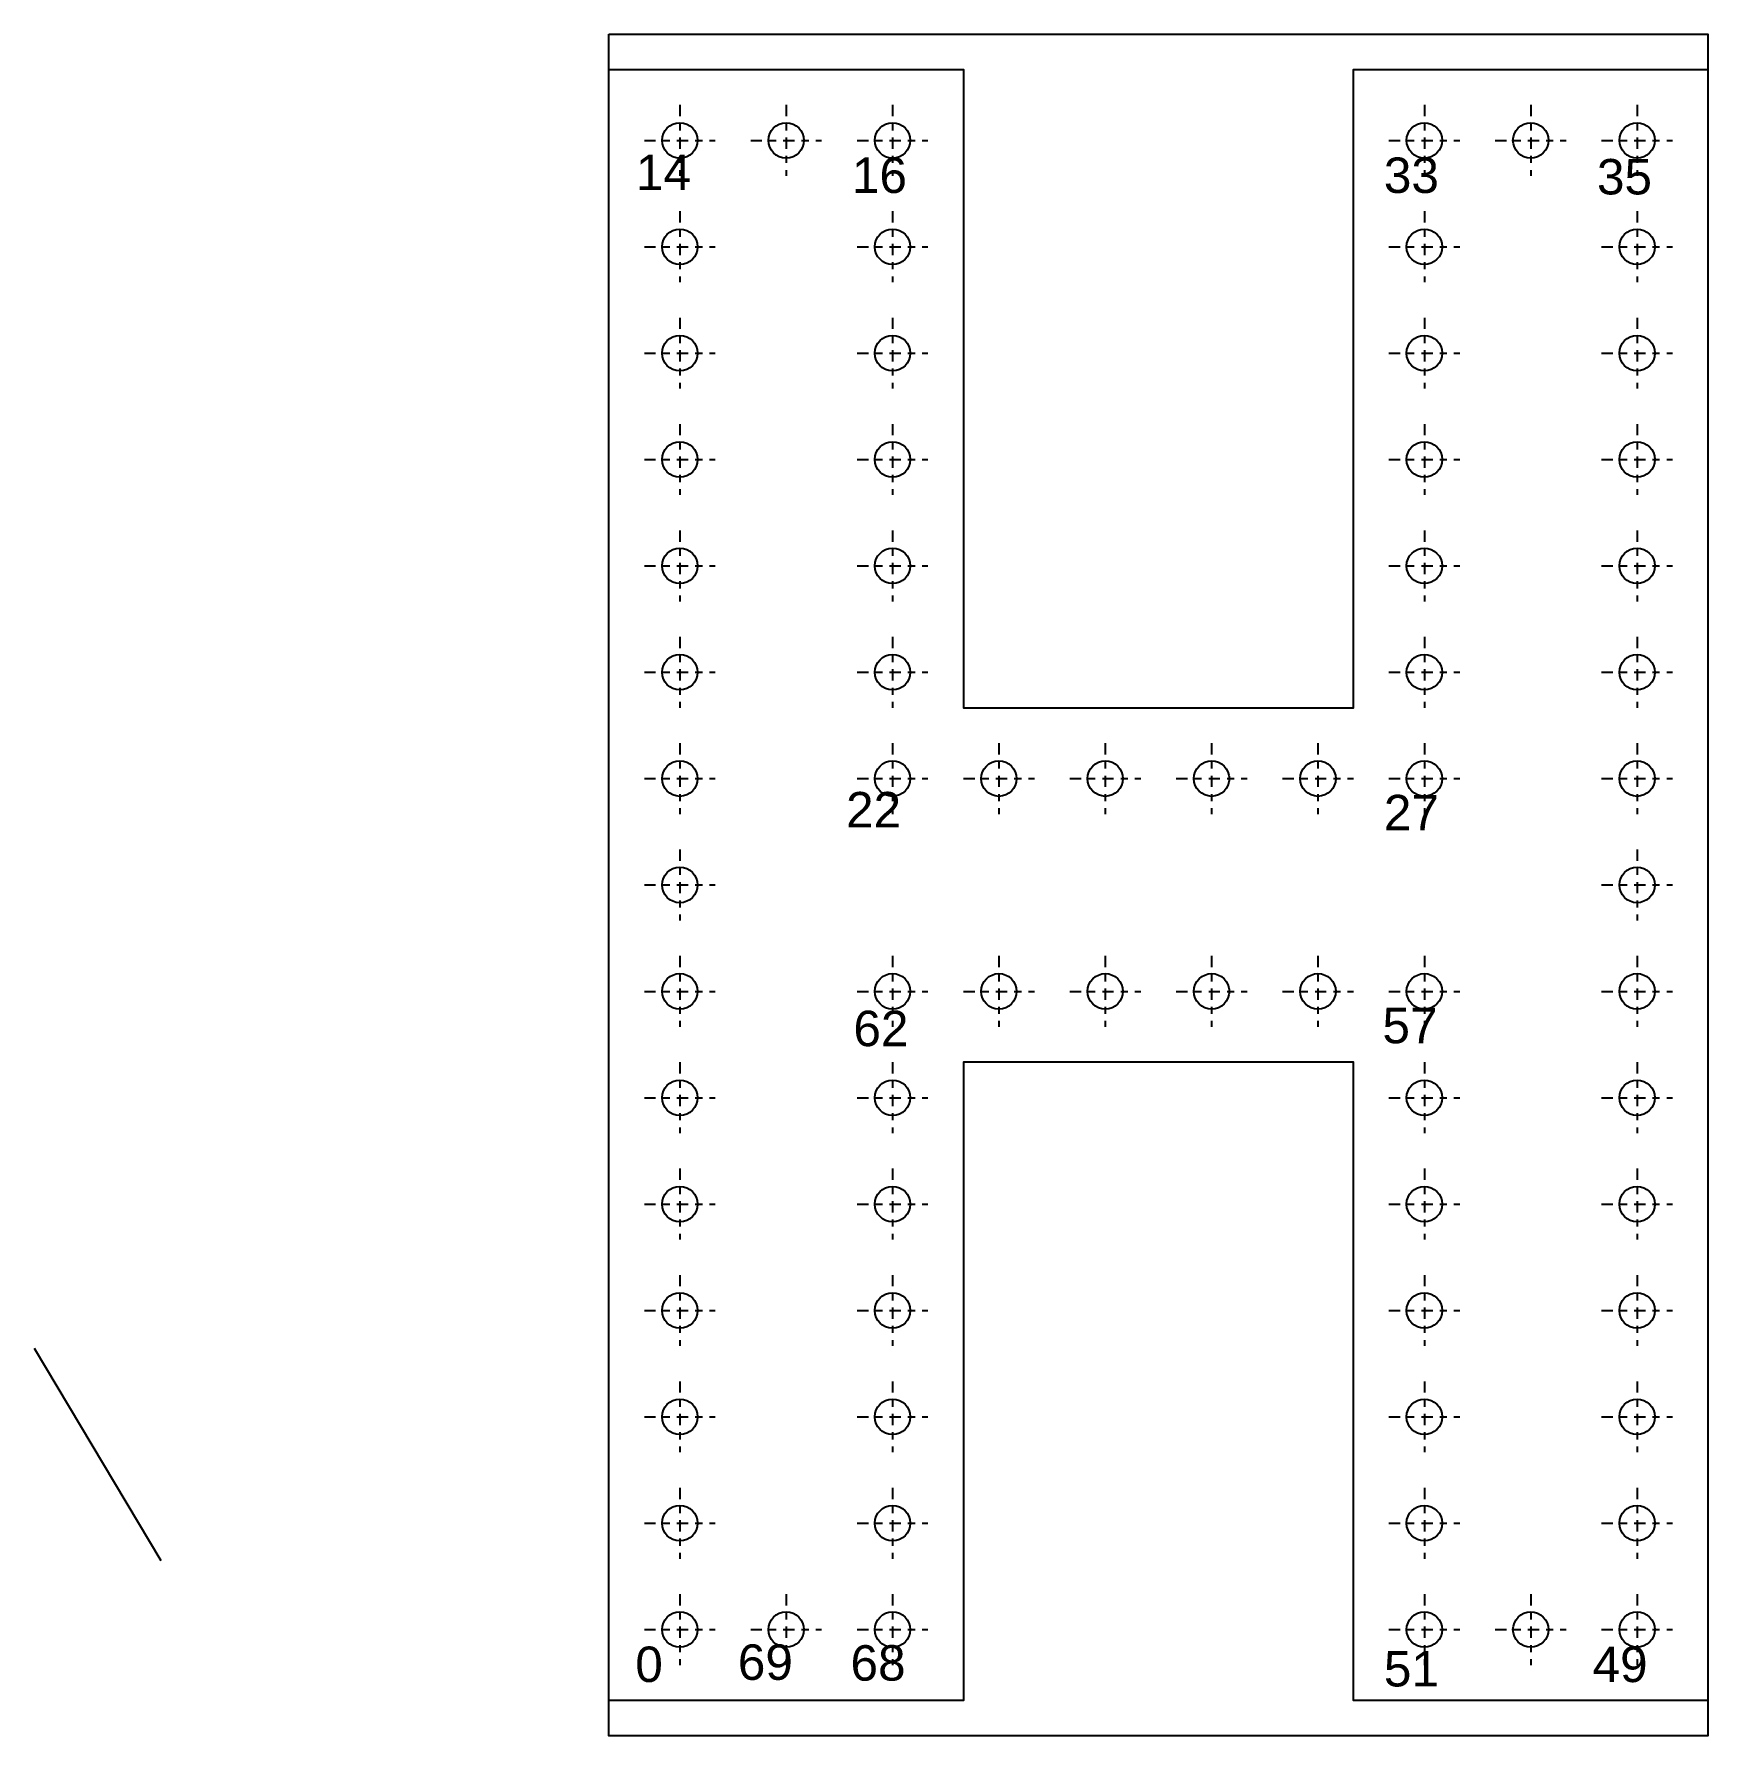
# Model space of a CAD drawing. Header units: millimetres. Extents: x 146.6 to 170.2, y -0.4 to 23.6.
import ezdxf

# ---------------------------------------------------------------- set-up
doc = ezdxf.new("R2010")
doc.units = ezdxf.units.MM
doc.linetypes.add('CENTER', pattern=[50.8, 31.75, -6.35, 6.35, -6.35])
for name, color, linetype in [('LetterBounds', 192, 'Continuous'), ('LetterOutlines', 61, 'Continuous'), ('PixelCenters', 116, 'Continuous'), ('PixelHoles', 90, 'Continuous'), ('PixelNumbers', 232, 'Continuous')]:
    doc.layers.add(name, color=color, linetype=linetype)
doc.layers.add('Power', color=1, linetype='Continuous', lineweight=25)
doc.styles.add('Annotative', font='arial.ttf')

# ---------------------------------------------------------------- blocks, each defined once
blk = doc.blocks.new('Pixel')
at = {"layer": 'PixelCenters', "linetype": 'CENTER', "ltscale": 0.005}
for p, q in [((0, 0.5), (0, -0.5)), ((-0.5, 0), (0.5, 0))]:
    blk.add_line(p, q, dxfattribs=at)
at = {"layer": 'PixelHoles'}
blk.add_circle((0, 0), 0.25, dxfattribs=at)

msp = doc.modelspace()

# ---------------------------------------------------------------- linework, layer by layer
at = {"layer": 'LetterBounds'}
msp.add_lwpolyline([(154.66, 23.571), (170.16, 23.571), (170.16, -0.429), (154.66, -0.429)], close=True, dxfattribs=at)
at = {"layer": 'LetterOutlines'}
msp.add_lwpolyline([(154.66, 23.071), (159.66, 23.071), (159.66, 14.071), (165.16, 14.071), (165.16, 23.071), (170.16, 23.071), (170.16, 0.071), (165.16, 0.071), (165.16, 9.071), (159.66, 9.071), (159.66, 0.071), (154.66, 0.071)], close=True, dxfattribs=at)
at = {"layer": 'Power'}
msp.add_line((146.552, 5.04), (148.339, 2.045), dxfattribs=at)

# ---------------------------------------------------------------- block references
at = {"layer": 'PixelHoles'}
for p in [(155.66, 22.071), (157.16, 22.071), (158.66, 22.071), (166.16, 22.071), (167.66, 22.071), (169.16, 22.071), (155.66, 20.571), (158.66, 20.571), (166.16, 20.571), (169.16, 20.571), (155.66, 19.071), (158.66, 19.071), (166.16, 19.071), (169.16, 19.071), (155.66, 17.571), (158.66, 17.571), (166.16, 17.571), (169.16, 17.571), (155.66, 16.071), (158.66, 16.071), (166.16, 16.071), (169.16, 16.071), (155.66, 14.571), (158.66, 14.571), (166.16, 14.571), (169.16, 14.571), (155.66, 13.071), (158.66, 13.071), (160.16, 13.071), (161.66, 13.071), (163.16, 13.071), (164.66, 13.071), (166.16, 13.071), (169.16, 13.071), (155.66, 11.571), (169.16, 11.571), (155.66, 10.071), (158.66, 10.071), (160.16, 10.071), (161.66, 10.071), (163.16, 10.071), (164.66, 10.071), (166.16, 10.071), (169.16, 10.071), (155.66, 8.571), (158.66, 8.571), (166.16, 8.571), (169.16, 8.571), (155.66, 7.071), (158.66, 7.071), (166.16, 7.071), (169.16, 7.071), (155.66, 5.571), (158.66, 5.571), (166.16, 5.571), (169.16, 5.571), (155.66, 4.071), (158.66, 4.071), (166.16, 4.071), (169.16, 4.071), (155.66, 2.571), (158.66, 2.571), (166.16, 2.571), (169.16, 2.571), (155.66, 1.071), (157.16, 1.071), (158.66, 1.071), (166.16, 1.071), (167.66, 1.071), (169.16, 1.071)]:
    msp.add_blockref('Pixel', p, dxfattribs=at)

# ---------------------------------------------------------------- texts
at = {"layer": 'PixelNumbers', "style": 'Annotative'}
for s, p in [('14', (155.041, 21.371)), ('16', (158.087, 21.33)), ('33', (165.589, 21.33)), ('35', (168.594, 21.309)), ('22', (158.004, 12.383)), ('27', (165.589, 12.342)), ('62', (158.108, 9.298)), ('57', (165.569, 9.339)), ('0', (155.032, 0.332)), ('69', (156.478, 0.362)), ('68', (158.067, 0.351)), ('51', (165.589, 0.269)), ('49', (168.532, 0.331))]:
    msp.add_text(s, height=0.5, dxfattribs=at).set_placement(p)

doc.saveas('drawing.dxf')
